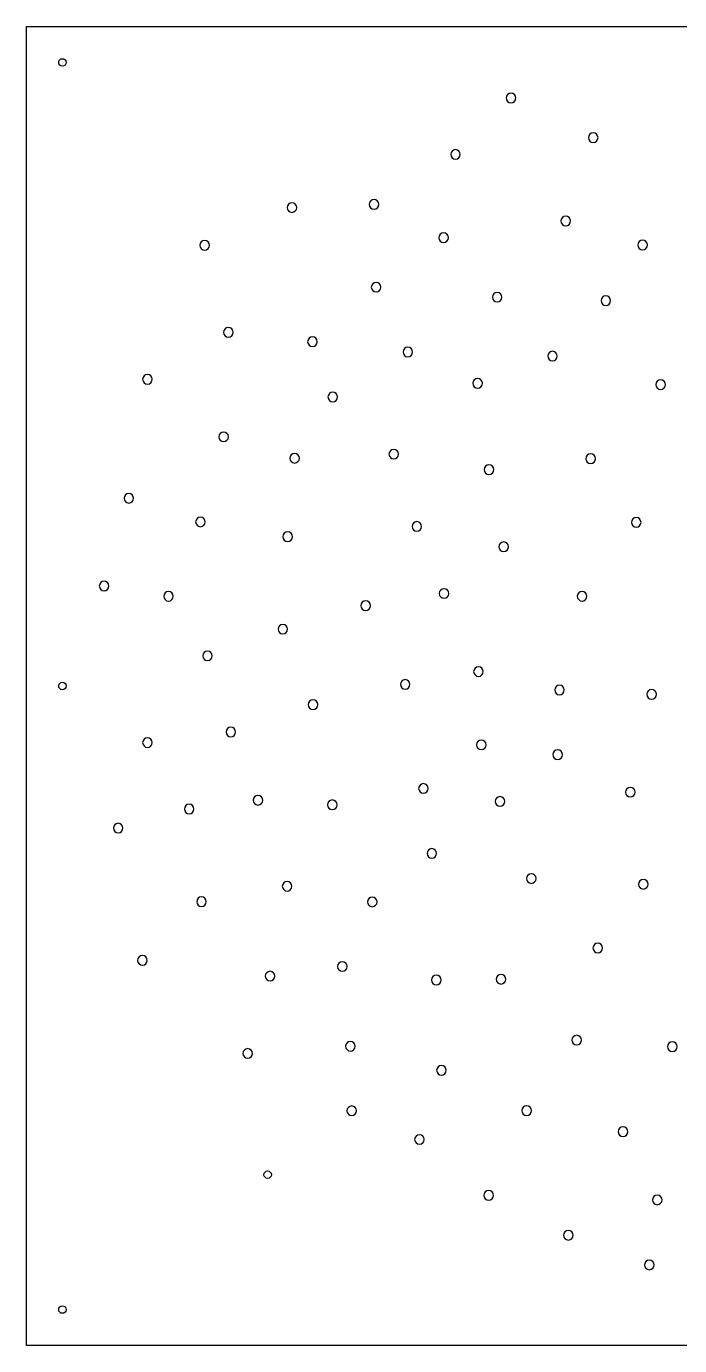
# Model space of a CAD drawing. Header units: millimetres. Extents: x -2422 to -1324, y 1673 to 2771.
# Drawn here: x -2422 to -1878, y 1673 to 2771 of the extents above; entities that cross this region are included whole.
import ezdxf

# ---------------------------------------------------------------- set-up
doc = ezdxf.new("R2010")
doc.units = ezdxf.units.MM
doc.header["$MEASUREMENT"] = 0
doc.layers.add('Make2D$visible$lines$EXPORTS', color=178, linetype='Continuous', true_color=0x000000)

msp = doc.modelspace()

# ---------------------------------------------------------------- linework, layer by layer
at = {"layer": 'Make2D$visible$lines$EXPORTS'}
msp.add_lwpolyline([(-2422, 1672.9), (-2422, 2771.1), (-1323.8, 2771.1), (-1323.8, 1672.9)], close=True, dxfattribs=at)
for centre in [(-2392, 2741.1, 952.1), (-2392, 2222, 952.1), (-2221.1, 1815.2, 952.1), (-2392, 1702.9, 952.1)]:
    msp.add_circle(centre, 3.12, dxfattribs=at)
for points in [[(-2018.5, 2715.5, 952.1), (-2016.3, 2715.5, 952.1), (-2014.5, 2713.7, 952.1), (-2014.5, 2711.5, 952.1), (-2014.5, 2709.3, 952.1), (-2016.3, 2707.5, 952.1), (-2018.5, 2707.5, 952.1), (-2020.7, 2707.5, 952.1), (-2022.5, 2709.3, 952.1), (-2022.5, 2711.5, 952.1), (-2022.5, 2713.7, 952.1), (-2020.7, 2715.5, 952.1), (-2018.5, 2715.5, 952.1)], [(-1950, 2682.5, 952.1), (-1947.8, 2682.5, 952.1), (-1946, 2680.7, 952.1), (-1946, 2678.5, 952.1), (-1946, 2676.2, 952.1), (-1947.8, 2674.5, 952.1), (-1950, 2674.5, 952.1), (-1952.3, 2674.5, 952.1), (-1954, 2676.2, 952.1), (-1954, 2678.5, 952.1), (-1954, 2680.7, 952.1), (-1952.3, 2682.5, 952.1), (-1950, 2682.5, 952.1)], [(-2064.7, 2668.5, 952.1), (-2062.5, 2668.5, 952.1), (-2060.7, 2666.7, 952.1), (-2060.7, 2664.5, 952.1), (-2060.7, 2662.3, 952.1), (-2062.5, 2660.5, 952.1), (-2064.7, 2660.5, 952.1), (-2066.9, 2660.5, 952.1), (-2068.7, 2662.3, 952.1), (-2068.7, 2664.5, 952.1), (-2068.7, 2666.7, 952.1), (-2066.9, 2668.5, 952.1), (-2064.7, 2668.5, 952.1)], [(-2132.5, 2626.9, 952.1), (-2130.3, 2626.9, 952.1), (-2128.5, 2625.1, 952.1), (-2128.5, 2622.9, 952.1), (-2128.5, 2620.7, 952.1), (-2130.3, 2618.9, 952.1), (-2132.5, 2618.9, 952.1), (-2134.8, 2618.9, 952.1), (-2136.5, 2620.7, 952.1), (-2136.5, 2622.9, 952.1), (-2136.5, 2625.1, 952.1), (-2134.8, 2626.9, 952.1), (-2132.5, 2626.9, 952.1)], [(-2200.9, 2624.3, 952.1), (-2198.7, 2624.3, 952.1), (-2196.9, 2622.5, 952.1), (-2196.9, 2620.3, 952.1), (-2196.9, 2618, 952.1), (-2198.7, 2616.3, 952.1), (-2200.9, 2616.3, 952.1), (-2203.1, 2616.3, 952.1), (-2204.9, 2618, 952.1), (-2204.9, 2620.3, 952.1), (-2204.9, 2622.5, 952.1), (-2203.1, 2624.3, 952.1), (-2200.9, 2624.3, 952.1)], [(-1972.9, 2613.1, 952.1), (-1970.6, 2613.1, 952.1), (-1968.9, 2611.3, 952.1), (-1968.9, 2609.1, 952.1), (-1968.9, 2606.9, 952.1), (-1970.6, 2605.1, 952.1), (-1972.9, 2605.1, 952.1), (-1975.1, 2605.1, 952.1), (-1976.9, 2606.9, 952.1), (-1976.9, 2609.1, 952.1), (-1976.9, 2611.3, 952.1), (-1975.1, 2613.1, 952.1), (-1972.9, 2613.1, 952.1)], [(-2273.5, 2592.9, 952.1), (-2271.3, 2592.9, 952.1), (-2269.5, 2591.1, 952.1), (-2269.5, 2588.9, 952.1), (-2269.5, 2586.7, 952.1), (-2271.3, 2584.9, 952.1), (-2273.5, 2584.9, 952.1), (-2275.8, 2584.9, 952.1), (-2277.5, 2586.7, 952.1), (-2277.5, 2588.9, 952.1), (-2277.5, 2591.1, 952.1), (-2275.8, 2592.9, 952.1), (-2273.5, 2592.9, 952.1)], [(-2074.6, 2599.2, 952.1), (-2072.4, 2599.2, 952.1), (-2070.6, 2597.4, 952.1), (-2070.6, 2595.2, 952.1), (-2070.6, 2593, 952.1), (-2072.4, 2591.2, 952.1), (-2074.6, 2591.2, 952.1), (-2076.9, 2591.2, 952.1), (-2078.6, 2593, 952.1), (-2078.6, 2595.2, 952.1), (-2078.6, 2597.4, 952.1), (-2076.9, 2599.2, 952.1), (-2074.6, 2599.2, 952.1)], [(-1908.9, 2593.1, 952.1), (-1906.7, 2593.1, 952.1), (-1904.9, 2591.3, 952.1), (-1904.9, 2589.1, 952.1), (-1904.9, 2586.9, 952.1), (-1906.7, 2585.1, 952.1), (-1908.9, 2585.1, 952.1), (-1911.1, 2585.1, 952.1), (-1912.9, 2586.9, 952.1), (-1912.9, 2589.1, 952.1), (-1912.9, 2591.3, 952.1), (-1911.1, 2593.1, 952.1), (-1908.9, 2593.1, 952.1)], [(-2130.8, 2558, 952.1), (-2128.5, 2558, 952.1), (-2126.8, 2556.2, 952.1), (-2126.8, 2554, 952.1), (-2126.8, 2551.8, 952.1), (-2128.5, 2550, 952.1), (-2130.8, 2550, 952.1), (-2133, 2550, 952.1), (-2134.8, 2551.8, 952.1), (-2134.8, 2554, 952.1), (-2134.8, 2556.2, 952.1), (-2133, 2558, 952.1), (-2130.8, 2558, 952.1)], [(-2030, 2549.7, 952.1), (-2027.8, 2549.7, 952.1), (-2026, 2547.9, 952.1), (-2026, 2545.7, 952.1), (-2026, 2543.5, 952.1), (-2027.8, 2541.7, 952.1), (-2030, 2541.7, 952.1), (-2032.2, 2541.7, 952.1), (-2034, 2543.5, 952.1), (-2034, 2545.7, 952.1), (-2034, 2547.9, 952.1), (-2032.2, 2549.7, 952.1), (-2030, 2549.7, 952.1)], [(-1939.5, 2546.8, 952.1), (-1937.2, 2546.8, 952.1), (-1935.5, 2545, 952.1), (-1935.5, 2542.8, 952.1), (-1935.5, 2540.6, 952.1), (-1937.2, 2538.8, 952.1), (-1939.5, 2538.8, 952.1), (-1941.7, 2538.8, 952.1), (-1943.5, 2540.6, 952.1), (-1943.5, 2542.8, 952.1), (-1943.5, 2545, 952.1), (-1941.7, 2546.8, 952.1), (-1939.5, 2546.8, 952.1)], [(-2253.8, 2520.4, 952.1), (-2251.6, 2520.4, 952.1), (-2249.8, 2518.7, 952.1), (-2249.8, 2516.4, 952.1), (-2249.8, 2514.2, 952.1), (-2251.6, 2512.4, 952.1), (-2253.8, 2512.4, 952.1), (-2256, 2512.4, 952.1), (-2257.8, 2514.2, 952.1), (-2257.8, 2516.4, 952.1), (-2257.8, 2518.7, 952.1), (-2256, 2520.4, 952.1), (-2253.8, 2520.4, 952.1)], [(-2183.8, 2512.6, 952.1), (-2181.6, 2512.6, 952.1), (-2179.8, 2510.8, 952.1), (-2179.8, 2508.6, 952.1), (-2179.8, 2506.4, 952.1), (-2181.6, 2504.6, 952.1), (-2183.8, 2504.6, 952.1), (-2186, 2504.6, 952.1), (-2187.8, 2506.4, 952.1), (-2187.8, 2508.6, 952.1), (-2187.8, 2510.8, 952.1), (-2186, 2512.6, 952.1), (-2183.8, 2512.6, 952.1)], [(-2104.4, 2504, 952.1), (-2102.2, 2504, 952.1), (-2100.4, 2502.2, 952.1), (-2100.4, 2500, 952.1), (-2100.4, 2497.8, 952.1), (-2102.2, 2496, 952.1), (-2104.4, 2496, 952.1), (-2106.6, 2496, 952.1), (-2108.4, 2497.8, 952.1), (-2108.4, 2500, 952.1), (-2108.4, 2502.2, 952.1), (-2106.6, 2504, 952.1), (-2104.4, 2504, 952.1)], [(-1983.9, 2500.6, 952.1), (-1981.7, 2500.6, 952.1), (-1979.9, 2498.8, 952.1), (-1979.9, 2496.6, 952.1), (-1979.9, 2494.4, 952.1), (-1981.7, 2492.6, 952.1), (-1983.9, 2492.6, 952.1), (-1986.1, 2492.6, 952.1), (-1987.9, 2494.4, 952.1), (-1987.9, 2496.6, 952.1), (-1987.9, 2498.8, 952.1), (-1986.1, 2500.6, 952.1), (-1983.9, 2500.6, 952.1)], [(-2321.2, 2481.3, 952.1), (-2318.9, 2481.3, 952.1), (-2317.2, 2479.5, 952.1), (-2317.2, 2477.3, 952.1), (-2317.2, 2475.1, 952.1), (-2318.9, 2473.3, 952.1), (-2321.2, 2473.3, 952.1), (-2323.4, 2473.3, 952.1), (-2325.2, 2475.1, 952.1), (-2325.2, 2477.3, 952.1), (-2325.2, 2479.5, 952.1), (-2323.4, 2481.3, 952.1), (-2321.2, 2481.3, 952.1)], [(-2046.3, 2478, 952.1), (-2044.1, 2478, 952.1), (-2042.3, 2476.2, 952.1), (-2042.3, 2474, 952.1), (-2042.3, 2471.8, 952.1), (-2044.1, 2470, 952.1), (-2046.3, 2470, 952.1), (-2048.5, 2470, 952.1), (-2050.3, 2471.8, 952.1), (-2050.3, 2474, 952.1), (-2050.3, 2476.2, 952.1), (-2048.5, 2478, 952.1), (-2046.3, 2478, 952.1)], [(-1893.9, 2476.9, 952.1), (-1891.6, 2476.9, 952.1), (-1889.9, 2475.1, 952.1), (-1889.9, 2472.9, 952.1), (-1889.9, 2470.7, 952.1), (-1891.6, 2468.9, 952.1), (-1893.9, 2468.9, 952.1), (-1896.1, 2468.9, 952.1), (-1897.9, 2470.7, 952.1), (-1897.9, 2472.9, 952.1), (-1897.9, 2475.1, 952.1), (-1896.1, 2476.9, 952.1), (-1893.9, 2476.9, 952.1)], [(-2166.9, 2466.6, 952.1), (-2164.7, 2466.6, 952.1), (-2162.9, 2464.8, 952.1), (-2162.9, 2462.6, 952.1), (-2162.9, 2460.4, 952.1), (-2164.7, 2458.6, 952.1), (-2166.9, 2458.6, 952.1), (-2169.1, 2458.6, 952.1), (-2170.9, 2460.4, 952.1), (-2170.9, 2462.6, 952.1), (-2170.9, 2464.8, 952.1), (-2169.1, 2466.6, 952.1), (-2166.9, 2466.6, 952.1)], [(-2257.8, 2433.4, 952.1), (-2255.6, 2433.4, 952.1), (-2253.8, 2431.6, 952.1), (-2253.8, 2429.4, 952.1), (-2253.8, 2427.2, 952.1), (-2255.6, 2425.4, 952.1), (-2257.8, 2425.4, 952.1), (-2260, 2425.4, 952.1), (-2261.8, 2427.2, 952.1), (-2261.8, 2429.4, 952.1), (-2261.8, 2431.6, 952.1), (-2260, 2433.4, 952.1), (-2257.8, 2433.4, 952.1)], [(-2116.1, 2419, 952.1), (-2113.9, 2419, 952.1), (-2112.1, 2417.2, 952.1), (-2112.1, 2415, 952.1), (-2112.1, 2412.8, 952.1), (-2113.9, 2411, 952.1), (-2116.1, 2411, 952.1), (-2118.3, 2411, 952.1), (-2120.1, 2412.8, 952.1), (-2120.1, 2415, 952.1), (-2120.1, 2417.2, 952.1), (-2118.3, 2419, 952.1), (-2116.1, 2419, 952.1)], [(-2198.7, 2415.6, 952.1), (-2196.5, 2415.6, 952.1), (-2194.7, 2413.8, 952.1), (-2194.7, 2411.6, 952.1), (-2194.7, 2409.4, 952.1), (-2196.5, 2407.6, 952.1), (-2198.7, 2407.6, 952.1), (-2200.9, 2407.6, 952.1), (-2202.7, 2409.4, 952.1), (-2202.7, 2411.6, 952.1), (-2202.7, 2413.8, 952.1), (-2200.9, 2415.6, 952.1), (-2198.7, 2415.6, 952.1)], [(-2036.8, 2406.1, 952.1), (-2034.6, 2406.1, 952.1), (-2032.8, 2404.3, 952.1), (-2032.8, 2402.1, 952.1), (-2032.8, 2399.9, 952.1), (-2034.6, 2398.1, 952.1), (-2036.8, 2398.1, 952.1), (-2039, 2398.1, 952.1), (-2040.8, 2399.9, 952.1), (-2040.8, 2402.1, 952.1), (-2040.8, 2404.3, 952.1), (-2039, 2406.1, 952.1), (-2036.8, 2406.1, 952.1)], [(-1952.1, 2415.2, 952.1), (-1949.9, 2415.2, 952.1), (-1948.1, 2413.4, 952.1), (-1948.1, 2411.2, 952.1), (-1948.1, 2409, 952.1), (-1949.9, 2407.2, 952.1), (-1952.1, 2407.2, 952.1), (-1954.3, 2407.2, 952.1), (-1956.1, 2409, 952.1), (-1956.1, 2411.2, 952.1), (-1956.1, 2413.4, 952.1), (-1954.3, 2415.2, 952.1), (-1952.1, 2415.2, 952.1)], [(-2336.7, 2382.3, 952.1), (-2334.5, 2382.3, 952.1), (-2332.7, 2380.5, 952.1), (-2332.7, 2378.3, 952.1), (-2332.7, 2376.1, 952.1), (-2334.5, 2374.3, 952.1), (-2336.7, 2374.3, 952.1), (-2338.9, 2374.3, 952.1), (-2340.7, 2376.1, 952.1), (-2340.7, 2378.3, 952.1), (-2340.7, 2380.5, 952.1), (-2338.9, 2382.3, 952.1), (-2336.7, 2382.3, 952.1)], [(-2277.1, 2362.6, 952.1), (-2274.9, 2362.6, 952.1), (-2273.1, 2360.8, 952.1), (-2273.1, 2358.6, 952.1), (-2273.1, 2356.4, 952.1), (-2274.9, 2354.6, 952.1), (-2277.1, 2354.6, 952.1), (-2279.3, 2354.6, 952.1), (-2281.1, 2356.4, 952.1), (-2281.1, 2358.6, 952.1), (-2281.1, 2360.8, 952.1), (-2279.3, 2362.6, 952.1), (-2277.1, 2362.6, 952.1)], [(-1914.2, 2362.2, 952.1), (-1912, 2362.2, 952.1), (-1910.2, 2360.4, 952.1), (-1910.2, 2358.2, 952.1), (-1910.2, 2355.9, 952.1), (-1912, 2354.2, 952.1), (-1914.2, 2354.2, 952.1), (-1916.4, 2354.2, 952.1), (-1918.2, 2355.9, 952.1), (-1918.2, 2358.2, 952.1), (-1918.2, 2360.4, 952.1), (-1916.4, 2362.2, 952.1), (-1914.2, 2362.2, 952.1)], [(-2204.5, 2350.3, 952.1), (-2202.3, 2350.3, 952.1), (-2200.5, 2348.5, 952.1), (-2200.5, 2346.3, 952.1), (-2200.5, 2344.1, 952.1), (-2202.3, 2342.3, 952.1), (-2204.5, 2342.3, 952.1), (-2206.7, 2342.3, 952.1), (-2208.5, 2344.1, 952.1), (-2208.5, 2346.3, 952.1), (-2208.5, 2348.5, 952.1), (-2206.7, 2350.3, 952.1), (-2204.5, 2350.3, 952.1)], [(-2096.9, 2358.8, 952.1), (-2094.7, 2358.8, 952.1), (-2092.9, 2357, 952.1), (-2092.9, 2354.8, 952.1), (-2092.9, 2352.6, 952.1), (-2094.7, 2350.8, 952.1), (-2096.9, 2350.8, 952.1), (-2099.1, 2350.8, 952.1), (-2100.9, 2352.6, 952.1), (-2100.9, 2354.8, 952.1), (-2100.9, 2357, 952.1), (-2099.1, 2358.8, 952.1), (-2096.9, 2358.8, 952.1)], [(-2024.6, 2341.9, 952.1), (-2022.3, 2341.9, 952.1), (-2020.6, 2340.1, 952.1), (-2020.6, 2337.9, 952.1), (-2020.6, 2335.7, 952.1), (-2022.3, 2333.9, 952.1), (-2024.6, 2333.9, 952.1), (-2026.8, 2333.9, 952.1), (-2028.6, 2335.7, 952.1), (-2028.6, 2337.9, 952.1), (-2028.6, 2340.1, 952.1), (-2026.8, 2341.9, 952.1), (-2024.6, 2341.9, 952.1)], [(-2357.3, 2309.2, 952.1), (-2355.1, 2309.2, 952.1), (-2353.3, 2307.4, 952.1), (-2353.3, 2305.2, 952.1), (-2353.3, 2303, 952.1), (-2355.1, 2301.2, 952.1), (-2357.3, 2301.2, 952.1), (-2359.5, 2301.2, 952.1), (-2361.3, 2303, 952.1), (-2361.3, 2305.2, 952.1), (-2361.3, 2307.4, 952.1), (-2359.5, 2309.2, 952.1), (-2357.3, 2309.2, 952.1)], [(-2303.7, 2300.7, 952.1), (-2301.4, 2300.7, 952.1), (-2299.7, 2298.9, 952.1), (-2299.7, 2296.7, 952.1), (-2299.7, 2294.5, 952.1), (-2301.4, 2292.7, 952.1), (-2303.7, 2292.7, 952.1), (-2305.9, 2292.7, 952.1), (-2307.7, 2294.5, 952.1), (-2307.7, 2296.7, 952.1), (-2307.7, 2298.9, 952.1), (-2305.9, 2300.7, 952.1), (-2303.7, 2300.7, 952.1)], [(-2074.2, 2303, 952.1), (-2072, 2303, 952.1), (-2070.2, 2301.2, 952.1), (-2070.2, 2299, 952.1), (-2070.2, 2296.7, 952.1), (-2072, 2295, 952.1), (-2074.2, 2295, 952.1), (-2076.4, 2295, 952.1), (-2078.2, 2296.7, 952.1), (-2078.2, 2299, 952.1), (-2078.2, 2301.2, 952.1), (-2076.4, 2303, 952.1), (-2074.2, 2303, 952.1)], [(-1959.3, 2300.7, 952.1), (-1957.1, 2300.7, 952.1), (-1955.3, 2298.9, 952.1), (-1955.3, 2296.7, 952.1), (-1955.3, 2294.5, 952.1), (-1957.1, 2292.7, 952.1), (-1959.3, 2292.7, 952.1), (-1961.5, 2292.7, 952.1), (-1963.3, 2294.5, 952.1), (-1963.3, 2296.7, 952.1), (-1963.3, 2298.9, 952.1), (-1961.5, 2300.7, 952.1), (-1959.3, 2300.7, 952.1)], [(-2139.5, 2292.9, 952.1), (-2137.3, 2292.9, 952.1), (-2135.5, 2291.1, 952.1), (-2135.5, 2288.9, 952.1), (-2135.5, 2286.7, 952.1), (-2137.3, 2284.9, 952.1), (-2139.5, 2284.9, 952.1), (-2141.7, 2284.9, 952.1), (-2143.5, 2286.7, 952.1), (-2143.5, 2288.9, 952.1), (-2143.5, 2291.1, 952.1), (-2141.7, 2292.9, 952.1), (-2139.5, 2292.9, 952.1)], [(-2208.5, 2273.3, 952.1), (-2206.2, 2273.3, 952.1), (-2204.5, 2271.5, 952.1), (-2204.5, 2269.3, 952.1), (-2204.5, 2267, 952.1), (-2206.2, 2265.3, 952.1), (-2208.5, 2265.3, 952.1), (-2210.7, 2265.3, 952.1), (-2212.5, 2267, 952.1), (-2212.5, 2269.3, 952.1), (-2212.5, 2271.5, 952.1), (-2210.7, 2273.3, 952.1), (-2208.5, 2273.3, 952.1)], [(-2271.2, 2251.1, 952.1), (-2269, 2251.1, 952.1), (-2267.2, 2249.3, 952.1), (-2267.2, 2247.1, 952.1), (-2267.2, 2244.9, 952.1), (-2269, 2243.1, 952.1), (-2271.2, 2243.1, 952.1), (-2273.4, 2243.1, 952.1), (-2275.2, 2244.9, 952.1), (-2275.2, 2247.1, 952.1), (-2275.2, 2249.3, 952.1), (-2273.4, 2251.1, 952.1), (-2271.2, 2251.1, 952.1)], [(-2045.6, 2238, 952.1), (-2043.3, 2238, 952.1), (-2041.6, 2236.2, 952.1), (-2041.6, 2234, 952.1), (-2041.6, 2231.8, 952.1), (-2043.3, 2230, 952.1), (-2045.6, 2230, 952.1), (-2047.8, 2230, 952.1), (-2049.6, 2231.8, 952.1), (-2049.6, 2234, 952.1), (-2049.6, 2236.2, 952.1), (-2047.8, 2238, 952.1), (-2045.6, 2238, 952.1)], [(-2106.6, 2227.3, 952.1), (-2104.4, 2227.3, 952.1), (-2102.6, 2225.5, 952.1), (-2102.6, 2223.3, 952.1), (-2102.6, 2221.1, 952.1), (-2104.4, 2219.3, 952.1), (-2106.6, 2219.3, 952.1), (-2108.8, 2219.3, 952.1), (-2110.6, 2221.1, 952.1), (-2110.6, 2223.3, 952.1), (-2110.6, 2225.5, 952.1), (-2108.8, 2227.3, 952.1), (-2106.6, 2227.3, 952.1)], [(-1978.1, 2222.7, 952.1), (-1975.9, 2222.7, 952.1), (-1974.1, 2221, 952.1), (-1974.1, 2218.7, 952.1), (-1974.1, 2216.5, 952.1), (-1975.9, 2214.7, 952.1), (-1978.1, 2214.7, 952.1), (-1980.3, 2214.7, 952.1), (-1982.1, 2216.5, 952.1), (-1982.1, 2218.7, 952.1), (-1982.1, 2221, 952.1), (-1980.3, 2222.7, 952.1), (-1978.1, 2222.7, 952.1)], [(-1901.4, 2219, 952.1), (-1899.1, 2219, 952.1), (-1897.4, 2217.2, 952.1), (-1897.4, 2215, 952.1), (-1897.4, 2212.7, 952.1), (-1899.1, 2211, 952.1), (-1901.4, 2211, 952.1), (-1903.6, 2211, 952.1), (-1905.4, 2212.7, 952.1), (-1905.4, 2215, 952.1), (-1905.4, 2217.2, 952.1), (-1903.6, 2219, 952.1), (-1901.4, 2219, 952.1)], [(-2183.4, 2210.5, 952.1), (-2181.2, 2210.5, 952.1), (-2179.4, 2208.7, 952.1), (-2179.4, 2206.5, 952.1), (-2179.4, 2204.3, 952.1), (-2181.2, 2202.5, 952.1), (-2183.4, 2202.5, 952.1), (-2185.6, 2202.5, 952.1), (-2187.4, 2204.3, 952.1), (-2187.4, 2206.5, 952.1), (-2187.4, 2208.7, 952.1), (-2185.6, 2210.5, 952.1), (-2183.4, 2210.5, 952.1)], [(-2251.8, 2187.7, 952.1), (-2249.6, 2187.7, 952.1), (-2247.8, 2185.9, 952.1), (-2247.8, 2183.7, 952.1), (-2247.8, 2181.5, 952.1), (-2249.6, 2179.7, 952.1), (-2251.8, 2179.7, 952.1), (-2254, 2179.7, 952.1), (-2255.8, 2181.5, 952.1), (-2255.8, 2183.7, 952.1), (-2255.8, 2185.9, 952.1), (-2254, 2187.7, 952.1), (-2251.8, 2187.7, 952.1)], [(-2321.2, 2178.9, 952.1), (-2319, 2178.9, 952.1), (-2317.2, 2177.1, 952.1), (-2317.2, 2174.9, 952.1), (-2317.2, 2172.7, 952.1), (-2319, 2170.9, 952.1), (-2321.2, 2170.9, 952.1), (-2323.4, 2170.9, 952.1), (-2325.2, 2172.7, 952.1), (-2325.2, 2174.9, 952.1), (-2325.2, 2177.1, 952.1), (-2323.4, 2178.9, 952.1), (-2321.2, 2178.9, 952.1)], [(-2043.2, 2177, 952.1), (-2041, 2177, 952.1), (-2039.2, 2175.2, 952.1), (-2039.2, 2173, 952.1), (-2039.2, 2170.8, 952.1), (-2041, 2169, 952.1), (-2043.2, 2169, 952.1), (-2045.5, 2169, 952.1), (-2047.2, 2170.8, 952.1), (-2047.2, 2173, 952.1), (-2047.2, 2175.2, 952.1), (-2045.5, 2177, 952.1), (-2043.2, 2177, 952.1)], [(-1979.6, 2168.9, 952.1), (-1977.4, 2168.9, 952.1), (-1975.6, 2167.1, 952.1), (-1975.6, 2164.9, 952.1), (-1975.6, 2162.6, 952.1), (-1977.4, 2160.9, 952.1), (-1979.6, 2160.9, 952.1), (-1981.8, 2160.9, 952.1), (-1983.6, 2162.6, 952.1), (-1983.6, 2164.9, 952.1), (-1983.6, 2167.1, 952.1), (-1981.8, 2168.9, 952.1), (-1979.6, 2168.9, 952.1)], [(-2229.2, 2130.9, 952.1), (-2227, 2130.9, 952.1), (-2225.2, 2129.1, 952.1), (-2225.2, 2126.9, 952.1), (-2225.2, 2124.7, 952.1), (-2227, 2122.9, 952.1), (-2229.2, 2122.9, 952.1), (-2231.4, 2122.9, 952.1), (-2233.2, 2124.7, 952.1), (-2233.2, 2126.9, 952.1), (-2233.2, 2129.1, 952.1), (-2231.4, 2130.9, 952.1), (-2229.2, 2130.9, 952.1)], [(-2091.4, 2140.7, 952.1), (-2089.2, 2140.7, 952.1), (-2087.4, 2138.9, 952.1), (-2087.4, 2136.7, 952.1), (-2087.4, 2134.5, 952.1), (-2089.2, 2132.7, 952.1), (-2091.4, 2132.7, 952.1), (-2093.6, 2132.7, 952.1), (-2095.4, 2134.5, 952.1), (-2095.4, 2136.7, 952.1), (-2095.4, 2138.9, 952.1), (-2093.6, 2140.7, 952.1), (-2091.4, 2140.7, 952.1)], [(-1919.1, 2137.6, 952.1), (-1916.9, 2137.6, 952.1), (-1915.1, 2135.8, 952.1), (-1915.1, 2133.6, 952.1), (-1915.1, 2131.4, 952.1), (-1916.9, 2129.6, 952.1), (-1919.1, 2129.6, 952.1), (-1921.3, 2129.6, 952.1), (-1923.1, 2131.4, 952.1), (-1923.1, 2133.6, 952.1), (-1923.1, 2135.8, 952.1), (-1921.3, 2137.6, 952.1), (-1919.1, 2137.6, 952.1)], [(-2286.5, 2123.6, 952.1), (-2284.3, 2123.6, 952.1), (-2282.5, 2121.8, 952.1), (-2282.5, 2119.6, 952.1), (-2282.5, 2117.4, 952.1), (-2284.3, 2115.6, 952.1), (-2286.5, 2115.6, 952.1), (-2288.7, 2115.6, 952.1), (-2290.5, 2117.4, 952.1), (-2290.5, 2119.6, 952.1), (-2290.5, 2121.8, 952.1), (-2288.7, 2123.6, 952.1), (-2286.5, 2123.6, 952.1)], [(-2167.3, 2127.1, 952.1), (-2165.1, 2127.1, 952.1), (-2163.3, 2125.4, 952.1), (-2163.3, 2123.1, 952.1), (-2163.3, 2120.9, 952.1), (-2165.1, 2119.1, 952.1), (-2167.3, 2119.1, 952.1), (-2169.5, 2119.1, 952.1), (-2171.3, 2120.9, 952.1), (-2171.3, 2123.1, 952.1), (-2171.3, 2125.4, 952.1), (-2169.5, 2127.1, 952.1), (-2167.3, 2127.1, 952.1)], [(-2027.6, 2129.9, 952.1), (-2025.4, 2129.9, 952.1), (-2023.6, 2128.1, 952.1), (-2023.6, 2125.9, 952.1), (-2023.6, 2123.7, 952.1), (-2025.4, 2121.9, 952.1), (-2027.6, 2121.9, 952.1), (-2029.9, 2121.9, 952.1), (-2031.6, 2123.7, 952.1), (-2031.6, 2125.9, 952.1), (-2031.6, 2128.1, 952.1), (-2029.9, 2129.9, 952.1), (-2027.6, 2129.9, 952.1)], [(-2345.6, 2107.7, 952.1), (-2343.4, 2107.7, 952.1), (-2341.6, 2105.9, 952.1), (-2341.6, 2103.7, 952.1), (-2341.6, 2101.5, 952.1), (-2343.4, 2099.7, 952.1), (-2345.6, 2099.7, 952.1), (-2347.8, 2099.7, 952.1), (-2349.6, 2101.5, 952.1), (-2349.6, 2103.7, 952.1), (-2349.6, 2105.9, 952.1), (-2347.8, 2107.7, 952.1), (-2345.6, 2107.7, 952.1)], [(-2084.4, 2086.6, 952.1), (-2082.2, 2086.6, 952.1), (-2080.4, 2084.9, 952.1), (-2080.4, 2082.6, 952.1), (-2080.4, 2080.4, 952.1), (-2082.2, 2078.6, 952.1), (-2084.4, 2078.6, 952.1), (-2086.6, 2078.6, 952.1), (-2088.4, 2080.4, 952.1), (-2088.4, 2082.6, 952.1), (-2088.4, 2084.9, 952.1), (-2086.6, 2086.6, 952.1), (-2084.4, 2086.6, 952.1)], [(-2001.6, 2065.7, 952.1), (-1999.4, 2065.7, 952.1), (-1997.6, 2064, 952.1), (-1997.6, 2061.7, 952.1), (-1997.6, 2059.5, 952.1), (-1999.4, 2057.7, 952.1), (-2001.6, 2057.7, 952.1), (-2003.8, 2057.7, 952.1), (-2005.6, 2059.5, 952.1), (-2005.6, 2061.7, 952.1), (-2005.6, 2064, 952.1), (-2003.8, 2065.7, 952.1), (-2001.6, 2065.7, 952.1)], [(-2204.9, 2059.3, 952.1), (-2202.7, 2059.3, 952.1), (-2200.9, 2057.5, 952.1), (-2200.9, 2055.3, 952.1), (-2200.9, 2053.1, 952.1), (-2202.7, 2051.3, 952.1), (-2204.9, 2051.3, 952.1), (-2207.1, 2051.3, 952.1), (-2208.9, 2053.1, 952.1), (-2208.9, 2055.3, 952.1), (-2208.9, 2057.5, 952.1), (-2207.1, 2059.3, 952.1), (-2204.9, 2059.3, 952.1)], [(-1908.3, 2061, 952.1), (-1906.1, 2061, 952.1), (-1904.3, 2059.2, 952.1), (-1904.3, 2057, 952.1), (-1904.3, 2054.8, 952.1), (-1906.1, 2053, 952.1), (-1908.3, 2053, 952.1), (-1910.6, 2053, 952.1), (-1912.3, 2054.8, 952.1), (-1912.3, 2057, 952.1), (-1912.3, 2059.2, 952.1), (-1910.6, 2061, 952.1), (-1908.3, 2061, 952.1)], [(-2276.2, 2046.5, 952.1), (-2273.9, 2046.5, 952.1), (-2272.2, 2044.7, 952.1), (-2272.2, 2042.5, 952.1), (-2272.2, 2040.3, 952.1), (-2273.9, 2038.5, 952.1), (-2276.2, 2038.5, 952.1), (-2278.4, 2038.5, 952.1), (-2280.2, 2040.3, 952.1), (-2280.2, 2042.5, 952.1), (-2280.2, 2044.7, 952.1), (-2278.4, 2046.5, 952.1), (-2276.2, 2046.5, 952.1)], [(-2134, 2046.3, 952.1), (-2131.8, 2046.3, 952.1), (-2130, 2044.5, 952.1), (-2130, 2042.3, 952.1), (-2130, 2040.1, 952.1), (-2131.8, 2038.3, 952.1), (-2134, 2038.3, 952.1), (-2136.2, 2038.3, 952.1), (-2138, 2040.1, 952.1), (-2138, 2042.3, 952.1), (-2138, 2044.5, 952.1), (-2136.2, 2046.3, 952.1), (-2134, 2046.3, 952.1)], [(-1946.2, 2007.9, 952.1), (-1944, 2007.9, 952.1), (-1942.2, 2006.1, 952.1), (-1942.2, 2003.9, 952.1), (-1942.2, 2001.7, 952.1), (-1944, 1999.9, 952.1), (-1946.2, 1999.9, 952.1), (-1948.4, 1999.9, 952.1), (-1950.2, 2001.7, 952.1), (-1950.2, 2003.9, 952.1), (-1950.2, 2006.1, 952.1), (-1948.4, 2007.9, 952.1), (-1946.2, 2007.9, 952.1)], [(-2325.4, 1997.6, 952.1), (-2323.1, 1997.6, 952.1), (-2321.4, 1995.8, 952.1), (-2321.4, 1993.6, 952.1), (-2321.4, 1991.4, 952.1), (-2323.1, 1989.6, 952.1), (-2325.4, 1989.6, 952.1), (-2327.6, 1989.6, 952.1), (-2329.4, 1991.4, 952.1), (-2329.4, 1993.6, 952.1), (-2329.4, 1995.8, 952.1), (-2327.6, 1997.6, 952.1), (-2325.4, 1997.6, 952.1)], [(-2158.9, 1992.5, 952.1), (-2156.6, 1992.5, 952.1), (-2154.9, 1990.8, 952.1), (-2154.9, 1988.5, 952.1), (-2154.9, 1986.3, 952.1), (-2156.6, 1984.5, 952.1), (-2158.9, 1984.5, 952.1), (-2161.1, 1984.5, 952.1), (-2162.9, 1986.3, 952.1), (-2162.9, 1988.5, 952.1), (-2162.9, 1990.8, 952.1), (-2161.1, 1992.5, 952.1), (-2158.9, 1992.5, 952.1)], [(-2219.1, 1984.5, 952.1), (-2216.9, 1984.5, 952.1), (-2215.1, 1982.7, 952.1), (-2215.1, 1980.5, 952.1), (-2215.1, 1978.3, 952.1), (-2216.9, 1976.5, 952.1), (-2219.1, 1976.5, 952.1), (-2221.3, 1976.5, 952.1), (-2223.1, 1978.3, 952.1), (-2223.1, 1980.5, 952.1), (-2223.1, 1982.7, 952.1), (-2221.3, 1984.5, 952.1), (-2219.1, 1984.5, 952.1)], [(-2080.7, 1981.3, 952.1), (-2078.5, 1981.3, 952.1), (-2076.7, 1979.5, 952.1), (-2076.7, 1977.3, 952.1), (-2076.7, 1975.1, 952.1), (-2078.5, 1973.3, 952.1), (-2080.7, 1973.3, 952.1), (-2082.9, 1973.3, 952.1), (-2084.7, 1975.1, 952.1), (-2084.7, 1977.3, 952.1), (-2084.7, 1979.5, 952.1), (-2082.9, 1981.3, 952.1), (-2080.7, 1981.3, 952.1)], [(-2026.8, 1981.9, 952.1), (-2024.6, 1981.9, 952.1), (-2022.8, 1980.1, 952.1), (-2022.8, 1977.9, 952.1), (-2022.8, 1975.7, 952.1), (-2024.6, 1973.9, 952.1), (-2026.8, 1973.9, 952.1), (-2029, 1973.9, 952.1), (-2030.8, 1975.7, 952.1), (-2030.8, 1977.9, 952.1), (-2030.8, 1980.1, 952.1), (-2029, 1981.9, 952.1), (-2026.8, 1981.9, 952.1)], [(-2152.2, 1926.1, 952.1), (-2150, 1926.1, 952.1), (-2148.2, 1924.3, 952.1), (-2148.2, 1922.1, 952.1), (-2148.2, 1919.9, 952.1), (-2150, 1918.1, 952.1), (-2152.2, 1918.1, 952.1), (-2154.4, 1918.1, 952.1), (-2156.2, 1919.9, 952.1), (-2156.2, 1922.1, 952.1), (-2156.2, 1924.3, 952.1), (-2154.4, 1926.1, 952.1), (-2152.2, 1926.1, 952.1)], [(-1963.8, 1931.2, 952.1), (-1961.6, 1931.2, 952.1), (-1959.8, 1929.4, 952.1), (-1959.8, 1927.2, 952.1), (-1959.8, 1925, 952.1), (-1961.6, 1923.2, 952.1), (-1963.8, 1923.2, 952.1), (-1966, 1923.2, 952.1), (-1967.8, 1925, 952.1), (-1967.8, 1927.2, 952.1), (-1967.8, 1929.4, 952.1), (-1966, 1931.2, 952.1), (-1963.8, 1931.2, 952.1)], [(-1884.1, 1925.8, 952.1), (-1881.9, 1925.8, 952.1), (-1880.1, 1924, 952.1), (-1880.1, 1921.8, 952.1), (-1880.1, 1919.6, 952.1), (-1881.9, 1917.8, 952.1), (-1884.1, 1917.8, 952.1), (-1886.3, 1917.8, 952.1), (-1888.1, 1919.6, 952.1), (-1888.1, 1921.8, 952.1), (-1888.1, 1924, 952.1), (-1886.3, 1925.8, 952.1), (-1884.1, 1925.8, 952.1)], [(-2237.7, 1920.1, 952.1), (-2235.5, 1920.1, 952.1), (-2233.7, 1918.3, 952.1), (-2233.7, 1916.1, 952.1), (-2233.7, 1913.9, 952.1), (-2235.5, 1912.1, 952.1), (-2237.7, 1912.1, 952.1), (-2239.9, 1912.1, 952.1), (-2241.7, 1913.9, 952.1), (-2241.7, 1916.1, 952.1), (-2241.7, 1918.3, 952.1), (-2239.9, 1920.1, 952.1), (-2237.7, 1920.1, 952.1)], [(-2076.4, 1906.1, 952.1), (-2074.2, 1906.1, 952.1), (-2072.4, 1904.3, 952.1), (-2072.4, 1902.1, 952.1), (-2072.4, 1899.9, 952.1), (-2074.2, 1898.1, 952.1), (-2076.4, 1898.1, 952.1), (-2078.6, 1898.1, 952.1), (-2080.4, 1899.9, 952.1), (-2080.4, 1902.1, 952.1), (-2080.4, 1904.3, 952.1), (-2078.6, 1906.1, 952.1), (-2076.4, 1906.1, 952.1)], [(-2151.1, 1872.4, 952.1), (-2148.9, 1872.4, 952.1), (-2147.1, 1870.6, 952.1), (-2147.1, 1868.4, 952.1), (-2147.1, 1866.2, 952.1), (-2148.9, 1864.4, 952.1), (-2151.1, 1864.4, 952.1), (-2153.3, 1864.4, 952.1), (-2155.1, 1866.2, 952.1), (-2155.1, 1868.4, 952.1), (-2155.1, 1870.6, 952.1), (-2153.3, 1872.4, 952.1), (-2151.1, 1872.4, 952.1)], [(-2005.4, 1872.5, 952.1), (-2003.2, 1872.5, 952.1), (-2001.4, 1870.7, 952.1), (-2001.4, 1868.5, 952.1), (-2001.4, 1866.3, 952.1), (-2003.2, 1864.5, 952.1), (-2005.4, 1864.5, 952.1), (-2007.6, 1864.5, 952.1), (-2009.4, 1866.3, 952.1), (-2009.4, 1868.5, 952.1), (-2009.4, 1870.7, 952.1), (-2007.6, 1872.5, 952.1), (-2005.4, 1872.5, 952.1)], [(-2094.7, 1848.5, 952.1), (-2092.5, 1848.5, 952.1), (-2090.7, 1846.7, 952.1), (-2090.7, 1844.5, 952.1), (-2090.7, 1842.2, 952.1), (-2092.5, 1840.5, 952.1), (-2094.7, 1840.5, 952.1), (-2096.9, 1840.5, 952.1), (-2098.7, 1842.2, 952.1), (-2098.7, 1844.5, 952.1), (-2098.7, 1846.7, 952.1), (-2096.9, 1848.5, 952.1), (-2094.7, 1848.5, 952.1)], [(-1925.2, 1855, 952.1), (-1922.9, 1855, 952.1), (-1921.2, 1853.2, 952.1), (-1921.2, 1851, 952.1), (-1921.2, 1848.8, 952.1), (-1922.9, 1847, 952.1), (-1925.2, 1847, 952.1), (-1927.4, 1847, 952.1), (-1929.2, 1848.8, 952.1), (-1929.2, 1851, 952.1), (-1929.2, 1853.2, 952.1), (-1927.4, 1855, 952.1), (-1925.2, 1855, 952.1)], [(-2037.1, 1802, 952.1), (-2034.9, 1802, 952.1), (-2033.1, 1800.2, 952.1), (-2033.1, 1798, 952.1), (-2033.1, 1795.8, 952.1), (-2034.9, 1794, 952.1), (-2037.1, 1794, 952.1), (-2039.3, 1794, 952.1), (-2041.1, 1795.8, 952.1), (-2041.1, 1798, 952.1), (-2041.1, 1800.2, 952.1), (-2039.3, 1802, 952.1), (-2037.1, 1802, 952.1)], [(-1896.7, 1798.2, 952.1), (-1894.5, 1798.2, 952.1), (-1892.7, 1796.4, 952.1), (-1892.7, 1794.2, 952.1), (-1892.7, 1792, 952.1), (-1894.5, 1790.2, 952.1), (-1896.7, 1790.2, 952.1), (-1899, 1790.2, 952.1), (-1900.7, 1792, 952.1), (-1900.7, 1794.2, 952.1), (-1900.7, 1796.4, 952.1), (-1899, 1798.2, 952.1), (-1896.7, 1798.2, 952.1)], [(-1970.7, 1768.8, 952.1), (-1968.5, 1768.8, 952.1), (-1966.7, 1767, 952.1), (-1966.7, 1764.8, 952.1), (-1966.7, 1762.5, 952.1), (-1968.5, 1760.8, 952.1), (-1970.7, 1760.8, 952.1), (-1972.9, 1760.8, 952.1), (-1974.7, 1762.5, 952.1), (-1974.7, 1764.8, 952.1), (-1974.7, 1767, 952.1), (-1972.9, 1768.8, 952.1), (-1970.7, 1768.8, 952.1)], [(-1903.3, 1744.1, 952.1), (-1901.1, 1744.1, 952.1), (-1899.3, 1742.3, 952.1), (-1899.3, 1740.1, 952.1), (-1899.3, 1737.9, 952.1), (-1901.1, 1736.1, 952.1), (-1903.3, 1736.1, 952.1), (-1905.5, 1736.1, 952.1), (-1907.3, 1737.9, 952.1), (-1907.3, 1740.1, 952.1), (-1907.3, 1742.3, 952.1), (-1905.5, 1744.1, 952.1), (-1903.3, 1744.1, 952.1)]]:
    msp.add_open_spline(points, degree=3, knots=[1, 1, 1, 1, 2, 2, 2, 3, 3, 3, 4, 4, 4, 5, 5, 5, 5], dxfattribs=at)

doc.saveas('drawing.dxf')
